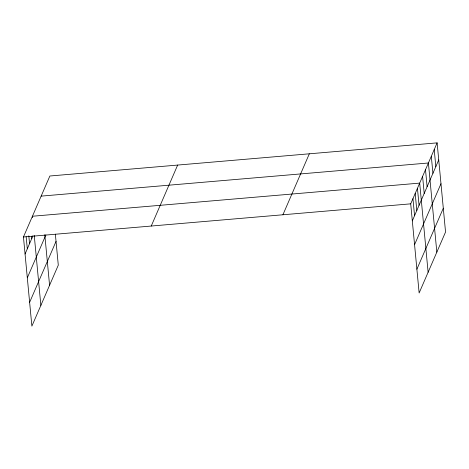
<?xml version="1.0" encoding="UTF-8"?>
<svg xmlns="http://www.w3.org/2000/svg" width="469" height="469" viewBox="0 0 469 469"><rect width="100%" height="100%" fill="white"/><g stroke="black" fill="none" stroke-linecap="round" stroke-linejoin="round"><path stroke-width="0.7" d="M55.36 234.154L58.291 265.161L31.88 326.131L23.45 236.974L49.866 176.004L437.12 142.869L445.55 232.026L419.134 292.996L410.709 203.839L437.12 142.869M25.062 254.016L32.918 235.878M27.313 277.812L45.88 234.951M29.629 302.335L56.046 241.365M151.247 226.04L177.657 165.07M282.913 214.773L309.329 153.803M412.315 220.881L438.732 159.911M414.567 244.677L440.983 183.707M416.888 269.194L443.299 208.23M41.149 196.124L428.408 162.989L436.832 252.146M23.45 236.974L410.709 203.839M434.218 149.576L435.83 166.618M431.31 156.283L432.922 173.325M425.5 169.696L427.112 186.738M422.592 176.403L424.205 193.445M428.115 272.266L419.691 183.109L32.431 216.244L32.566 217.669M417.445 188.292L419.052 205.334M415.2 193.474L416.806 210.517M412.954 198.657L414.561 215.699M44.801 234.805L49.573 285.281M34.249 235.45L40.862 305.401M31.593 236.341L31.798 238.469M28.814 235.843L29.553 243.651M26.164 236.763L27.308 248.834"/></g></svg>
